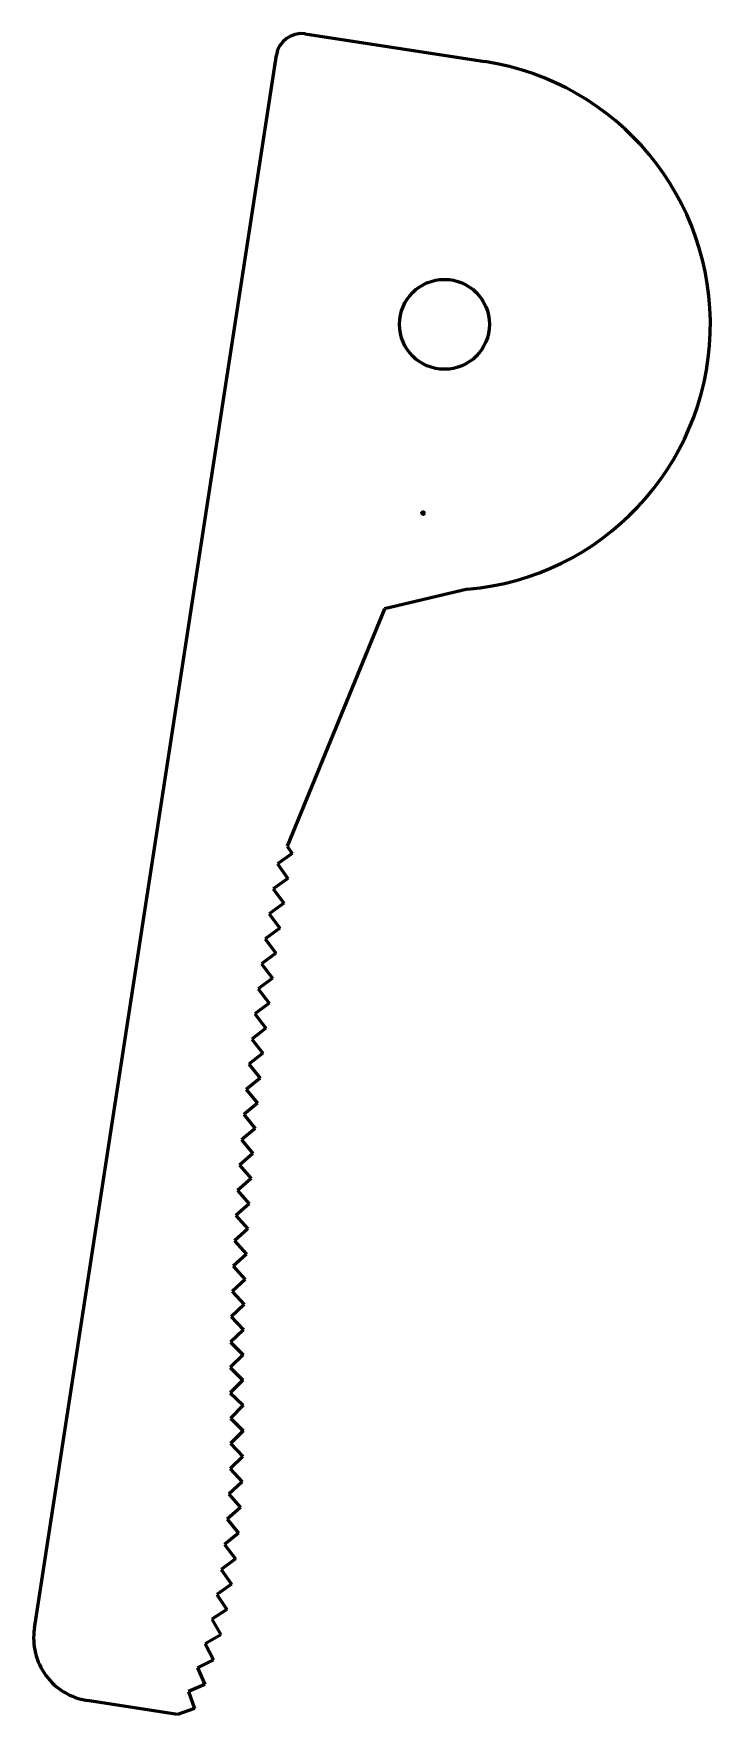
# Model space of a CAD drawing. Header units: millimetres. Extents: x -162 to 105, y -549 to 115.
import ezdxf

# ---------------------------------------------------------------- set-up
doc = ezdxf.new("R2010")
doc.units = ezdxf.units.MM
doc.linetypes.add('K5LT_BASIC', pattern=[0])

msp = doc.modelspace()

# ---------------------------------------------------------------- linework, layer by layer
at = {"color": 150, "linetype": 'K5LT_BASIC', "lineweight": 60, "true_color": 0x0080ff}
for p, q in [((-54.97, 114.69), (15.96, 103.78)), ((-161.93, -514.93), (-66.37, 106.33)), ((9.12, -104.6), (-23.68, -112.31)), ((-23.68, -112.31), (-62.1, -206.06)), ((-60.08, -208.98), (-65.89, -213.01)), ((-62.1, -206.06), (-60.08, -208.98)), ((-61.81, -218.78), (-67.59, -222.86)), ((-65.89, -213.01), (-61.81, -218.78)), ((-67.59, -222.86), (-63.46, -228.6)), ((-63.46, -228.6), (-69.2, -232.73)), ((-65.04, -238.44), (-70.75, -242.61)), ((-69.2, -232.73), (-65.04, -238.44)), ((-70.75, -242.61), (-66.53, -248.29)), ((-66.53, -248.29), (-72.21, -252.5)), ((-67.94, -258.14), (-73.58, -262.41)), ((-72.21, -252.5), (-67.94, -258.14)), ((-73.58, -262.41), (-69.27, -268.02)), ((-69.27, -268.02), (-74.88, -272.32)), ((-70.53, -277.9), (-76.1, -282.25)), ((-74.88, -272.32), (-70.53, -277.9)), ((-76.1, -282.25), (-71.7, -287.79)), ((-71.7, -287.79), (-77.24, -292.18)), ((-72.8, -297.68), (-78.3, -302.13)), ((-77.24, -292.18), (-72.8, -297.68)), ((-78.3, -302.13), (-73.81, -307.59)), ((-73.81, -307.59), (-79.28, -312.08)), ((-74.75, -317.51), (-80.18, -322.04)), ((-79.28, -312.08), (-74.75, -317.51)), ((-80.18, -322.04), (-75.6, -327.43)), ((-75.6, -327.43), (-80.99, -332.01)), ((-76.37, -337.36), (-81.73, -341.98)), ((-80.99, -332.01), (-76.37, -337.36)), ((-81.73, -341.98), (-77.06, -347.3)), ((-77.06, -347.3), (-82.38, -351.96)), ((-77.68, -357.24), (-82.96, -361.94)), ((-82.38, -351.96), (-77.68, -357.24)), ((-82.96, -361.94), (-78.21, -367.18)), ((-78.21, -367.18), (-83.45, -371.93)), ((-78.66, -377.13), (-83.86, -381.92)), ((-83.45, -371.93), (-78.66, -377.13)), ((-83.86, -381.92), (-79.03, -387.08)), ((-79.03, -387.08), (-84.19, -391.91)), ((-79.32, -397.04), (-84.44, -401.91)), ((-84.19, -391.91), (-79.32, -397.04)), ((-84.44, -401.91), (-79.53, -406.99)), ((-79.53, -406.99), (-84.61, -411.91)), ((-79.62, -416.93), (-84.64, -421.91)), ((-84.61, -411.91), (-79.62, -416.93)), ((-84.64, -421.91), (-79.54, -426.8)), ((-79.54, -426.8), (-84.43, -431.91)), ((-79.44, -436.91), (-84.44, -441.91)), ((-84.43, -431.91), (-79.44, -436.91)), ((-84.44, -441.91), (-79.55, -447.02)), ((-79.55, -447.02), (-84.66, -451.9)), ((-79.9, -457.13), (-85.13, -461.89)), ((-84.66, -451.9), (-79.9, -457.13)), ((-85.13, -461.89), (-80.5, -467.24)), ((-80.5, -467.24), (-85.85, -471.87)), ((-81.37, -477.34), (-86.85, -481.82)), ((-85.85, -471.87), (-81.37, -477.34)), ((-86.85, -481.82), (-82.55, -487.43)), ((-82.55, -487.43), (-88.17, -491.73)), ((-84.07, -497.49), (-89.84, -501.59)), ((-88.17, -491.73), (-84.07, -497.49)), ((-89.84, -501.59), (-85.98, -507.52)), ((-85.98, -507.52), (-91.91, -511.37)), ((-88.33, -517.48), (-94.43, -521.05)), ((-91.91, -511.37), (-88.33, -517.48)), ((-94.43, -521.05), (-91.18, -527.33)), ((-91.18, -527.33), (-97.46, -530.58)), ((-97.46, -530.58), (-94.62, -537.06)), ((-94.62, -537.06), (-101.09, -539.9)), ((-105.41, -548.91), (-141.02, -543.44)), ((-101.09, -539.9), (-98.74, -546.57)), ((-98.74, -546.57), (-105.41, -548.91))]:
    msp.add_line(p, q, dxfattribs=at)
for centre, radius in [((0, 0), 17.75), ((-8.43, -74.53), 0.5)]:
    msp.add_circle(centre, radius, dxfattribs=at)
for centre, radius, start, end in [((-56.49, 104.81), 10, 81.25605, 171.25605), ((0, 0), 105, 274.98136, 81.25605), ((-137.22, -518.73), 25, 171.25605, 261.25605)]:
    msp.add_arc(centre, radius, start, end, dxfattribs=at)

doc.saveas('drawing.dxf')
